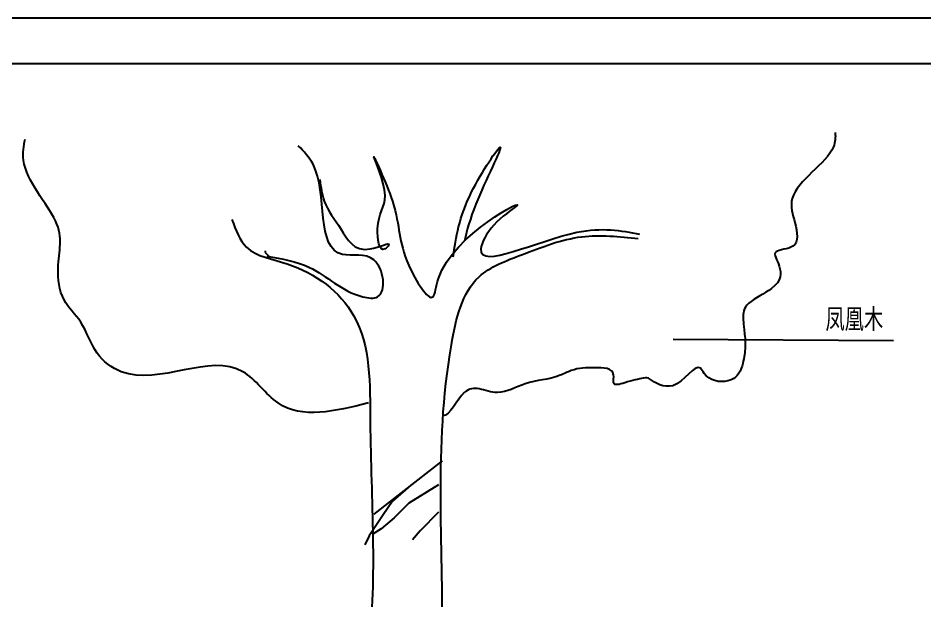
# Model space of a CAD drawing. Extents: x -439 to 3761, y 147 to 3065.
# Drawn here: x 1077 to 2426, y 2197 to 3065 of the extents above; entities that cross this region are included whole.
import ezdxf

# ---------------------------------------------------------------- set-up
doc = ezdxf.new("R2010")
doc.units = 0
for name, color, linetype in [('TEXT', 41, 'CONTINUOUS'), ('TK', 1, 'CONTINUOUS'), ('TREE', 3, 'CONTINUOUS')]:
    doc.layers.add(name, color=color, linetype=linetype)
doc.styles.add('STYLE1', font='SIMSUN.TTF', dxfattribs={"width": 0.7})

msp = doc.modelspace()

# ---------------------------------------------------------------- linework, layer by layer
at = {"layer": 'TEXT', "linetype": 'CONTINUOUS'}
msp.add_line((2051.2, 2587.1), (2379, 2584.9), dxfattribs=at)
at = {"layer": 'TK', "linetype": 'CONTINUOUS'}
for p, q in [((3761.1, 3064.8), (-438.9, 3064.8)), ((-188.9, 2997.1), (3661.1, 2997.1))]:
    msp.add_line(p, q, dxfattribs=at)
at = {"layer": 'TK', "linetype": 'CONTINUOUS', "const_width": 2.5}
msp.add_lwpolyline([(-188.9, 2997.1), (-188.9, 247.1), (3661.1, 247.1), (3661.1, 2997.1), (-188.9, 2997.1)], dxfattribs=at)
at = {"layer": 'TREE'}
for p, q in [((1444.3, 2718.6), (1444.3, 2715.8)), ((1444.3, 2715.8), (1449.7, 2710.3)), ((1707.6, 2406), (1606.1, 2326.5)), ((1661, 2369.8), (1633.5, 2345.9)), ((1702.1, 2370.4), (1658.2, 2343)), ((1633.5, 2345.9), (1619.8, 2325.3)), ((1658.2, 2343), (1636.3, 2321)), ((1619.8, 2325.3), (1599.2, 2294.5)), ((1636.3, 2321), (1617.1, 2304.6)), ((1702.1, 2329.3), (1674.7, 2301.9)), ((1599.2, 2294.5), (1592.4, 2280.8)), ((1617.1, 2304.6), (1603.4, 2296.4)), ((1674.7, 2301.9), (1663.7, 2288.2))]:
    msp.add_line(p, q, dxfattribs=at)
for points, knots in [([(2292.1, 2894.5), (2292.9, 2887.4), (2291, 2854.4), (2215.9, 2812.2), (2234.2, 2757.1), (2240.2, 2720.6), (2179.5, 2720.6), (2238.7, 2677.9), (2155.2, 2640.4), (2155.2, 2592.1), (2163, 2583.3), (2150.6, 2532.6), (2125.6, 2520.4), (2100.6, 2526.4), (2087.1, 2556.7), (2055, 2501.9), (2012.7, 2530.2), (2011.9, 2530.2), (1981.8, 2523.5), (1959.8, 2515.6), (1966.5, 2544.5), (1929.7, 2544.5), (1906.8, 2544.5), (1870.9, 2526.3), (1834.7, 2526.3), (1794.4, 2502), (1764.4, 2514.2), (1737.1, 2514.2), (1719.2, 2473), (1708.5, 2472.9)], [334.181428, 334.181428, 334.181428, 334.181428, 336.806032, 346.394793, 350.686972, 356.009471, 360.135442, 368.805998, 371.545644, 374.369812, 386.348064, 390.343062, 391.87609, 396.450401, 397.685614, 403.008113, 407.122679, 410.496167, 413.924973, 416.396578, 417.7664, 421.598972, 426.173281, 428.230564, 434.745294, 439.89989, 443.345755, 446.088799, 450.089704, 450.089704, 450.089704, 450.089704]), ([(1597.9, 2492), (1548.5, 2479.7), (1473.4, 2461), (1391.9, 2586.5), (1268, 2504.4), (1188.3, 2565.2), (1176, 2611.6), (1138.9, 2645), (1133, 2710.5), (1152.5, 2753.9), (1078.6, 2833.3), (1085.1, 2874.5), (1087.3, 2884.7)], [0, 0, 0, 0, 16.801145, 25.538103, 48.168218, 53.789286, 60.378344, 65.517475, 71.692032, 83.361693, 94.683519, 98.480605, 98.480605, 98.480605, 98.480605])]:
    msp.add_open_spline(points, degree=3, knots=knots, dxfattribs=at)
for points in [[(1447, 2710.3), (1510.1, 2693.9), (1589.6, 2650.1), (1611.6, 2650.1), (1606.1, 2704.9), (1559.5, 2713.1), (1515.6, 2847.3), (1493.6, 2874.7)], [(1724.1, 2709.7), (1751.5, 2806.2), (1794, 2872.8), (1757.7, 2788), (1740.6, 2733.2)], [(1525.8, 2824.5), (1532.3, 2792.2), (1556.7, 2751.4), (1600.6, 2721.3), (1628, 2726.8), (1622.6, 2721.3), (1611.6, 2751.4), (1622.6, 2800.7), (1606.1, 2858.3), (1633.5, 2792.5), (1658.2, 2696.6), (1693.9, 2650.1), (1702.1, 2677.5), (1817.3, 2784.3), (1784.4, 2756.9), (1765.2, 2721.3), (1907.8, 2746), (2001.1, 2743.2)], [(1394.9, 2764.9), (1416.8, 2723.8), (1477.2, 2699.1), (1575.9, 2622.4), (1600.6, 2463.5), (1597.9, 2129.3), (1578.7, 2003.2), (1562.2, 1951.2), (1496.4, 1959.4), (1430.5, 1932), (1405.9, 1912.3), (1436, 1928.7), (1447, 1920.5), (1452.5, 1923.3), (1331.8, 1852), (1370.2, 1876.7), (1370.2, 1887.6), (1438.8, 1912.3), (1493.6, 1934.2), (1512.8, 1928.7), (1512.8, 1917.8), (1477.2, 1904.1), (1460.7, 1873.9), (1482.7, 1904.1), (1515.6, 1906.8), (1449.7, 1791.8), (1515.6, 1857.5), (1526.6, 1868.5), (1537.5, 1854.8), (1534.8, 1654.2), (1540.3, 1599.4)], [(1696.6, 1930.4), (1707.6, 2138.6), (1721.3, 2578.3), (1762.5, 2679.7), (1825.5, 2712.5), (1915.3, 2739.4), (1999.4, 2736.7)]]:
    msp.add_spline(points, degree=3, dxfattribs=at)

# ---------------------------------------------------------------- texts
at = {"layer": 'TEXT', "linetype": 'CONTINUOUS', "style": 'STYLE1', "width": 0.7}
msp.add_text('凤凰木', height=30, dxfattribs=at).set_placement((2277.7, 2602.2))

doc.saveas('drawing.dxf')
